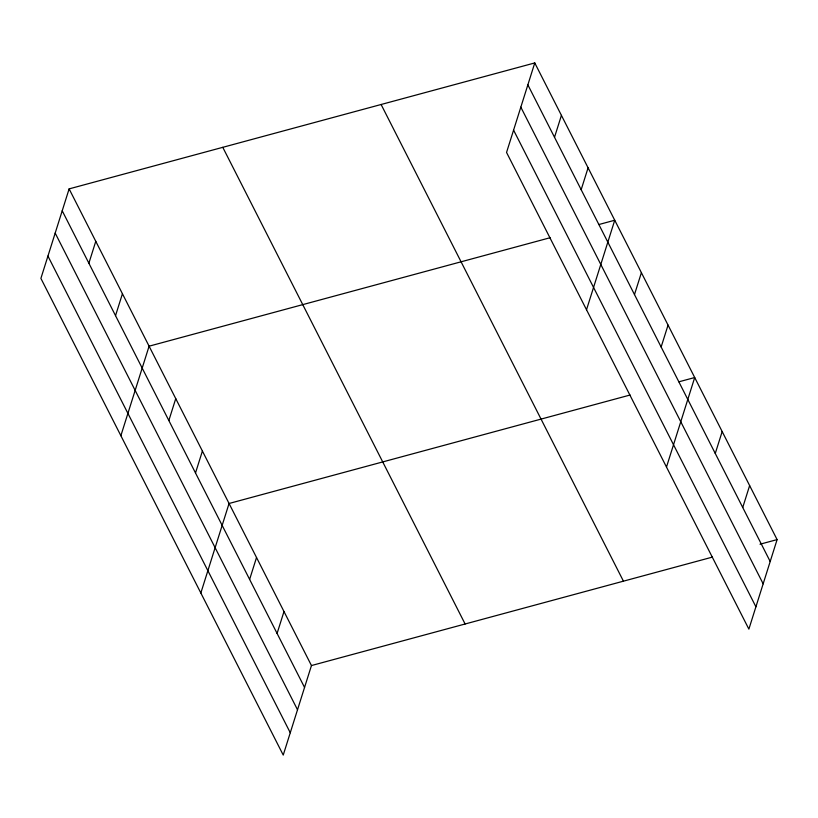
<?xml version="1.0" encoding="UTF-8"?>
<svg xmlns="http://www.w3.org/2000/svg" width="818" height="818" viewBox="0 0 818 818"><rect width="100%" height="100%" fill="white"/><g stroke="black" fill="none" stroke-linecap="round" stroke-linejoin="round"><path stroke-width="1.23" d="M69.121 188.886L40.9 278.396L283.233 755.065L311.454 665.555L69.121 188.886L534.767 62.935L777.1 539.604L748.879 629.114L506.546 152.445L534.767 62.935M88.876 263.232L95.778 241.32M115.532 315.656L122.434 293.754M120.87 435.697L149.091 346.188L550.105 237.721M168.845 420.524L175.747 398.622M195.502 472.957L202.404 451.055M200.839 592.999L229.06 503.489L630.075 395.022M249.623 579.41L256.525 557.508M277.087 633.439L283.989 611.537M554.512 137.281L561.424 115.369M581.169 189.704L588.081 167.802M586.516 309.746L614.737 220.236L598.878 224.531M634.482 294.572L641.394 272.67M661.138 347.006L668.05 325.104M666.486 467.047L694.707 377.538L678.848 381.822M715.269 453.458L722.171 431.556M742.734 507.487L749.636 485.585M311.454 665.555L712.468 557.089M760.024 544.215L777.1 539.604M527.855 84.847L770.198 561.506M520.821 107.148L763.163 583.817M513.581 130.134L755.914 606.803M381.106 104.499L623.439 581.169M222.782 147.332L465.115 623.991M62.219 210.799L304.552 687.457M55.184 233.099L297.517 709.768M47.935 256.085L290.267 732.754"/></g></svg>
